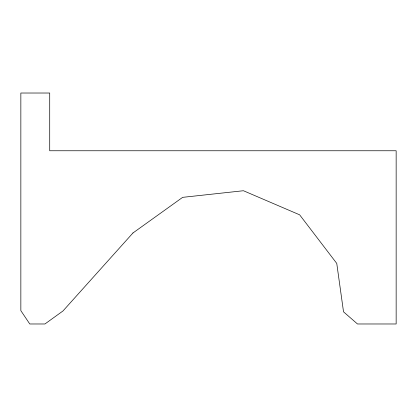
<?xml version="1.0" encoding="UTF-8"?>
<svg xmlns="http://www.w3.org/2000/svg" width="417" height="417" viewBox="0 0 417 417"><rect width="100%" height="100%" fill="white"/><g stroke="black" fill="none" stroke-linecap="round" stroke-linejoin="round"><path stroke-width="0.63" d="M132.955 232.978L62.983 310.967L44.937 323.978L29.774 323.978L20.85 310.66L20.85 93.022L49.717 93.022L49.717 150.761L396.15 150.761L396.15 323.978L357.489 323.978L343.525 311.827L336.759 263.414L299.641 214.823L243.439 190.731L182.651 197.35L132.955 232.978"/></g></svg>
